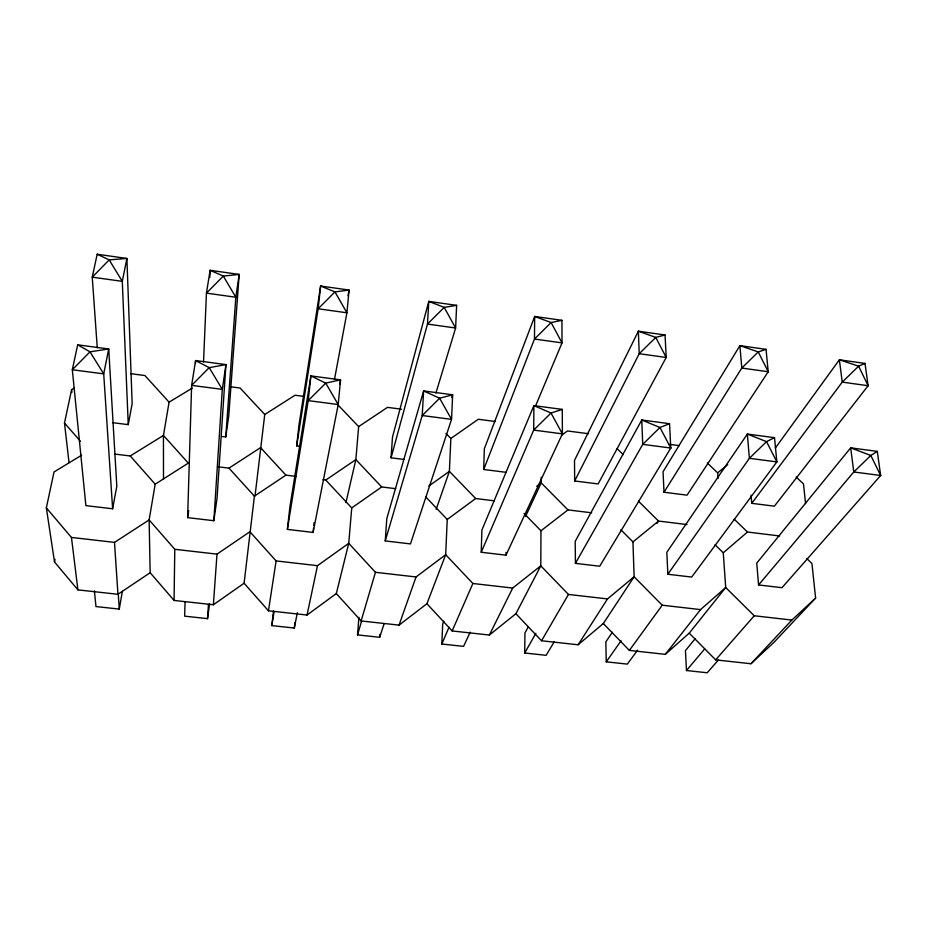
<?xml version="1.0" encoding="UTF-8"?>
<svg xmlns="http://www.w3.org/2000/svg" width="927" height="927" viewBox="0 0 927 927"><rect width="100%" height="100%" fill="white"/><g stroke="black" fill="none" stroke-linecap="round" stroke-linejoin="round"><path stroke-width="1.39" d="M524.056 513.454L540.974 530.777L540.789 565.841L515.899 613.72L489.375 635.041L452.156 630.951L426.918 603.744L445.678 554.694L447.243 519.456L425.725 496.895M541.252 477.185L541.217 482.886L525.539 516.455M554.219 641.855L546.119 655.319L524.717 653.002L524.949 632.932L528.402 626.64M295.875 476.374L285.91 475.145L254.404 496.165L244.091 583.234L213.372 604.752L174.067 600.441L174.786 549.294L149.131 519.92L155.18 484.184L188.297 463.118L163.442 435.435L169.085 402.167L192.318 388.077M505.98 555.169L562.376 433.859L562.283 409.398L533.894 405.62L481.889 530.093L481.229 552.249L505.98 555.169L506.038 552.399M185.076 601.82L184.647 616.165L207.532 618.645L209.618 603.674M187.625 517.637L191.622 385.365L195.609 360.545L225.945 364.589L217.034 498.274L213.847 520.719L187.625 517.637L188.702 510.603M506.2 472.33L483.709 469.491L484.323 448.819L534.67 316.455L561.936 320.325L562.029 342.897L535.366 406.385M195.504 363.442L195.609 360.545L209.201 367.66L222.306 389.375L213.847 520.719M203.534 362.005L206.443 293.129L210.116 270.29L239.189 274.427L228.737 416.038L225.771 436.941L221.553 436.408M403.94 459.433L391.055 457.799L392.503 437.046L428.784 301.391L456.629 305.354L455.62 328.007L435.922 393.06M445.945 433.454L450.858 438.483L449.386 471.345L436.177 509.294M470.186 632.179L463.581 646.374L441.82 644.022L442.712 623.859L443.824 621.206M209.792 277.497L210.116 270.29L223.326 276.072L239.189 274.427L235.829 297.243L225.771 436.941M207.532 618.645L208.459 604.381M358.911 617.336L357.532 634.891L379.664 637.289L379.861 634.404M385.238 540.928L386.791 518.668L423.627 390.927L452.643 394.798L451.542 419.363L410.464 543.906L385.238 540.928L422.214 415.528L423.627 390.927L439.63 398.239L451.542 419.363L422.214 415.528L439.63 398.239L452.643 394.798L451.762 397.521M213.372 604.752L216.999 554.137L249.908 531.739L276.107 560.916L317.486 565.667L348.737 543.326L351.739 507.926L325.794 480.059L322.955 479.711M338.378 405.342L358.656 426.605L355.852 459.607L345.933 502.585M313.106 532.422L338.216 404.531L340.557 379.861L310.893 375.91L289.873 507.023L287.382 529.398L313.106 532.422L313.523 528.239M313.801 525.447L314.079 522.654M273.511 610.684L271.82 625.609L294.322 628.043L294.89 622.62M299.421 446.235L296.663 445.887L298.981 425.053L320.626 286.014L349.073 290.058L346.918 312.793L334.462 379.491M255.041 495.875L264.751 414.496L240.093 388.031L230.29 386.744M620.835 529.734L632.956 541.889L634.114 576.779L607.509 598.923L568.46 594.45L540.789 565.841L512.689 588.054L472.886 583.489L445.678 554.694L416.038 576.965L375.447 572.307L348.737 543.326L336.327 593.581L307.046 615.03L268.459 610.8L276.107 560.916M296.663 445.887L318.158 308.772L320.626 286.014L334.96 291.901L349.073 290.058L348.019 295.748M271.82 625.609L274.091 611.588M287.382 529.398L308.216 400.615L310.893 375.91L325.725 383.129L338.216 404.531L308.216 400.615L325.725 383.129L340.557 379.861L339.734 384.102M94.403 590.893L95.968 606.559L119.259 609.085L122.376 591.31M112.63 508.784L116.814 486.235L108.714 348.969L77.683 344.832L72.318 369.757L85.887 505.632L112.63 508.784L103.708 373.871L108.714 348.969L89.989 351.831L72.318 369.757L103.708 373.871L89.989 351.831L77.683 344.832M112.515 422.654L128.25 424.636L132.155 403.651L126.895 258.459L97.184 254.23L92.248 277.15L97.265 347.822M294.322 628.043L297.335 612.712M81.611 455.227L54.021 471.97L46.35 507.869L71.449 537.44L114.496 542.388L149.131 519.92L150.162 572.701L117.961 594.288L77.914 589.885L54.508 561.971L55.052 559.317M307.046 615.03L317.486 565.667M69.038 462.596L64.484 423.013L71.611 389.607L74.09 388.181M391.055 457.799L427.474 324.068L428.784 301.391L444.195 307.393L456.629 305.354M426.918 603.744L399.039 625.122L361.136 620.963L375.447 572.307M357.532 634.891L361.565 621.194M379.664 637.289L384.149 623.674M399.039 625.122L416.038 576.965M483.709 469.491L534.473 339.039L534.67 316.455L551.113 322.561L561.936 320.325M441.82 644.022L449.062 627.139M481.229 552.249L533.685 430.105L551.009 413.025L562.283 409.398M452.156 630.951L472.886 583.489M489.375 635.041L512.689 588.054M574.67 480.974L639.224 353.697L655.771 337.405L665.053 334.995L666.189 357.474L598.147 483.94L574.67 480.974L574.497 460.395L638.355 331.194L665.053 334.995M524.717 653.002L535.864 633.292M575.412 563.361L642.724 444.357L659.954 427.486L669.549 423.697L670.777 448.031L599.711 566.223L575.412 563.361L575.215 541.31L641.774 420.001L669.549 423.697M515.899 613.72L541.553 640.766L568.46 594.45M664.01 492.249L741.785 368.054L758.251 351.936L766.05 349.352L768.205 371.75L687.058 495.157L664.01 492.249L663.048 471.75L739.897 345.632L766.05 349.352M541.553 640.766L578.112 644.775L607.509 598.923M656.988 523.454L658.529 521.055L687.011 524.566M578.112 644.775L603.326 623.523L634.114 576.779L662.226 605.204L700.545 609.595L725.702 587.521L723.269 552.793L715.053 544.74M612.365 632.284L605.841 641.855L606.258 661.832L627.312 664.114L637.637 650.163M606.258 661.832L621.067 640.777M667.846 574.253L749.387 458.309L766.536 441.634L774.52 437.683L776.849 461.901L691.693 577.069L667.846 574.253L666.826 552.307L747.347 434.056L774.52 437.683M775.32 448.065L839.375 359.78L864.995 363.43L868.112 385.725L774.393 506.177L751.751 503.326L751.067 495.157M603.326 623.523L629.375 650.406L662.226 605.204M751.751 503.326L842.237 382.109L858.622 366.177L864.995 363.43M629.375 650.406L665.296 654.346L700.545 609.595M665.296 654.346L689.236 633.164L725.702 587.521L754.242 615.76L791.855 620.07L815.609 598.066L811.936 563.5L806.733 558.506M695.354 638.46L685.435 650.638L686.478 670.522L707.197 672.77L718.541 659.862M686.478 670.522L704.705 648.888M758.576 584.949L853.779 471.97L870.824 455.481L877.278 451.379L880.65 475.481L781.982 587.706L758.576 584.949L756.745 563.118L850.673 447.834L877.278 451.379M689.236 633.164L715.656 659.873L754.242 615.76M715.656 659.873L750.951 663.744L791.855 620.07M815.609 598.066L773.674 642.631L750.951 663.744M723.269 552.793L747.463 532.017L779.642 535.98M632.956 541.889L658.529 521.055L638.425 501.171M718.054 478.517L717.66 472.874L727.718 464.67M540.974 530.777L567.95 509.896L591.693 512.816M536.698 486.281L541.217 482.886L567.95 509.896M447.243 519.456L475.678 498.529L494.184 500.812M561.797 435.134L567.463 430.962L588.506 433.72M428.83 486.049L449.386 471.345L475.678 498.529M351.739 507.926L381.681 486.953L395.667 488.668M450.858 438.483L478.286 419.271L495.424 421.518M325.794 480.059L355.852 459.607L381.681 486.953M358.656 426.605L387.498 407.359L401.495 409.201M217.741 466.745L228.957 468.135L260.557 447.637L285.91 475.145M264.751 414.496L295.041 395.238L303.604 396.35M114.531 454.033L130.255 455.968L163.442 435.435L163.488 479.329M174.786 549.294L216.999 554.137M130.649 373.674L144.913 375.539L169.085 402.167M669.398 444.334L679.433 445.644M97.184 254.23L109.201 259.884L126.895 258.459L122.294 281.356L128.25 424.636M796.166 477.046L803.477 483.929L805.563 503.604M707.371 462.979L717.66 472.874M734.207 519.166L747.463 532.017M617.127 448.68L623.211 454.647M228.957 468.135L254.404 496.165M336.327 593.581L361.136 620.963M244.091 583.234L268.459 610.8M130.255 455.968L155.18 484.184M64.484 423.013L80.394 441.217M150.162 572.701L174.067 600.441M46.35 507.869L54.508 561.971M71.449 537.44L77.914 589.885M71.611 389.607L71.912 392.434M118.227 593.512L119.259 609.085M114.496 542.388L117.961 594.288M533.894 405.62L533.685 430.105L562.376 433.859L551.009 413.025L533.894 405.62M225.945 364.589L222.306 389.375L191.622 385.365L209.201 367.66L225.945 364.589M109.201 259.884L92.248 277.15L122.294 281.356L109.201 259.884M223.326 276.072L206.443 293.129L235.829 297.243L223.326 276.072M334.96 291.901L318.158 308.772L346.918 312.793L334.96 291.901M444.195 307.393L427.474 324.068L455.62 328.007L444.195 307.393M551.113 322.561L534.473 339.039L562.029 342.897L551.113 322.561M670.777 448.031L642.724 444.357L641.774 420.001L659.954 427.486L670.777 448.031M776.849 461.901L749.387 458.309L747.347 434.056L766.536 441.634L776.849 461.901M880.65 475.481L853.779 471.97L850.673 447.834L870.824 455.481L880.65 475.481M666.189 357.474L639.224 353.697L638.355 331.194L655.771 337.405L666.189 357.474M768.205 371.75L741.785 368.054L739.897 345.632L758.251 351.936L768.205 371.75M868.112 385.725L842.237 382.109L839.375 359.78L858.622 366.177L868.112 385.725"/></g></svg>
